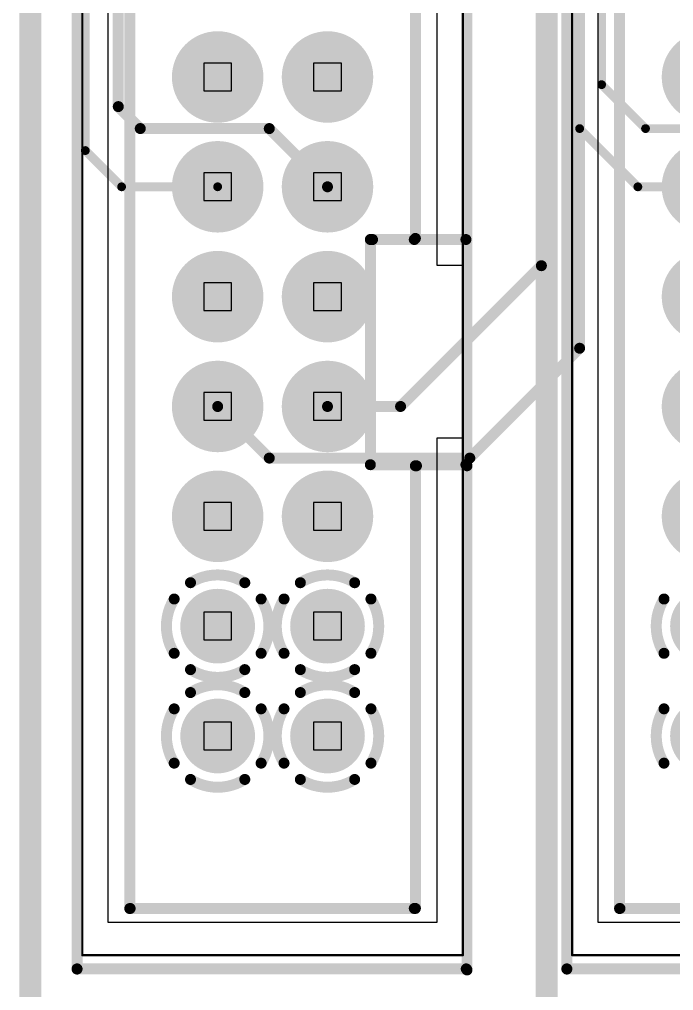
# Model space of a CAD drawing. Extents: x 11.67 to 17.2, y 3.98 to 12.28.
# Drawn here: x 14.426 to 15.021, y 4.496 to 5.38 of the extents above; entities that cross this region are included whole.
import ezdxf

# ---------------------------------------------------------------- set-up
doc = ezdxf.new("R2010")
doc.units = 0
doc.layers.get('0').update_dxf_attribs({"linetype": 'CONTINUOUS'})
for name, color, linetype in [('BOTTOMLAYER', 5, 'CONTINUOUS'), ('BOTTOMOVERLAY', 54, 'CONTINUOUS'), ('BOTTOMSOLDER', 6, 'CONTINUOUS'), ('INTERNALPLANE1', 76, 'CONTINUOUS'), ('MECHANICAL2', 216, 'CONTINUOUS'), ('MECHANICAL6', 56, 'CONTINUOUS'), ('MECHANICAL9', 56, 'CONTINUOUS'), ('MIDLAYER1', 16, 'CONTINUOUS'), ('MULTILAYER', 9, 'CONTINUOUS'), ('TOPLAYER', 1, 'CONTINUOUS'), ('TOPSOLDER', 216, 'CONTINUOUS')]:
    doc.layers.add(name, color=color, linetype=linetype)

# ---------------------------------------------------------------- blocks, each defined once
blk = doc.blocks.new('IDC_TH_16P_P2_54_C3406_B_9')
at = {"layer": 'BOTTOMLAYER', "const_width": 0.03}
for points in [[(-0.265, 0.05, 1), (-0.235, 0.05, 1)], [(-0.265, 0.05, 1), (-0.235, 0.05, 1)], [(-0.165, 0.05, 1), (-0.135, 0.05, 1)], [(-0.165, 0.05, 1), (-0.135, 0.05, 1)], [(-0.065, 0.05, 1), (-0.035, 0.05, 1)], [(-0.065, 0.05, 1), (-0.035, 0.05, 1)], [(0.035, 0.05, 1), (0.065, 0.05, 1)], [(0.035, 0.05, 1), (0.065, 0.05, 1)], [(0.135, 0.05, 1), (0.165, 0.05, 1)], [(0.135, 0.05, 1), (0.165, 0.05, 1)], [(0.235, 0.05, 1), (0.265, 0.05, 1)], [(0.235, 0.05, 1), (0.265, 0.05, 1)], [(0.335, 0.05, 1), (0.365, 0.05, 1)], [(0.335, 0.05, 1), (0.365, 0.05, 1)], [(-0.265, -0.05, 1), (-0.235, -0.05, 1)], [(-0.265, -0.05, 1), (-0.235, -0.05, 1)], [(-0.165, -0.05, 1), (-0.135, -0.05, 1)], [(-0.165, -0.05, 1), (-0.135, -0.05, 1)], [(-0.065, -0.05, 1), (-0.035, -0.05, 1)], [(-0.065, -0.05, 1), (-0.035, -0.05, 1)], [(0.035, -0.05, 1), (0.065, -0.05, 1)], [(0.035, -0.05, 1), (0.065, -0.05, 1)], [(0.135, -0.05, 1), (0.165, -0.05, 1)], [(0.135, -0.05, 1), (0.165, -0.05, 1)], [(0.235, -0.05, 1), (0.265, -0.05, 1)], [(0.235, -0.05, 1), (0.265, -0.05, 1)], [(0.335, -0.05, 1), (0.365, -0.05, 1)], [(0.335, -0.05, 1), (0.365, -0.05, 1)]]:
    blk.add_lwpolyline(points, format="xyb", close=True, dxfattribs=at)
at = {"layer": 'BOTTOMOVERLAY', "const_width": 0.01}
for points in [[(0.56299, 0.177), (-0.5589, 0.177)], [(0.56299, 0.177), (-0.5589, 0.177)], [(-0.102, 0.091), (-0.102, 0.176)], [(-0.102, 0.091), (-0.102, 0.176)], [(0.103, 0.176), (0.104, 0.177)], [(0.103, 0.176), (0.104, 0.177)], [(0.103, 0.089), (0.103, 0.176)], [(0.103, 0.089), (0.103, 0.176)], [(0.562, -0.178), (0.562, 0.17633)], [(0.562, -0.178), (0.562, 0.17633)], [(-0.103, 0.13), (-0.505, 0.13)], [(-0.103, 0.13), (-0.505, 0.13)], [(-0.102, 0.129), (-0.103, 0.13)], [(-0.102, 0.129), (-0.103, 0.13)], [(0.104, 0.13), (0.104, 0.131)], [(0.104, 0.13), (0.104, 0.131)], [(0.507, 0.13), (0.104, 0.13)], [(0.507, 0.13), (0.104, 0.13)], [(0.507, -0.12966), (0.507, 0.129)], [(0.507, -0.12966), (0.507, 0.129)], [(0.103, 0.089), (-0.102, 0.089)], [(0.103, 0.089), (-0.102, 0.089)], [(0.50709, -0.13), (-0.50466, -0.13)], [(0.50709, -0.13), (-0.50466, -0.13)], [(0.5622, -0.178), (-0.5599, -0.178)], [(0.5622, -0.178), (-0.5599, -0.178)]]:
    blk.add_lwpolyline(points, dxfattribs=at)
at = {"layer": 'BOTTOMOVERLAY', "const_width": 0.005}
for points in [[(-0.1045, 0.176, 1), (-0.0995, 0.176, 1)], [(-0.1045, 0.176, 1), (-0.0995, 0.176, 1)], [(0.1005, 0.176, 1), (0.1055, 0.176, 1)], [(0.1005, 0.176, 1), (0.1055, 0.176, 1)], [(0.1005, 0.176, 1), (0.1055, 0.176, 1)], [(0.1005, 0.176, 1), (0.1055, 0.176, 1)], [(0.1015, 0.177, 1), (0.1065, 0.177, 1)], [(0.1015, 0.177, 1), (0.1065, 0.177, 1)], [(0.5595, 0.17633, 1), (0.5645, 0.17633, 1)], [(0.5595, 0.17633, 1), (0.5645, 0.17633, 1)], [(0.56049, 0.177, 1), (0.56549, 0.177, 1)], [(0.56049, 0.177, 1), (0.56549, 0.177, 1)], [(-0.1055, 0.13, 1), (-0.1005, 0.13, 1)], [(-0.1055, 0.13, 1), (-0.1005, 0.13, 1)], [(-0.1055, 0.13, 1), (-0.1005, 0.13, 1)], [(-0.1055, 0.13, 1), (-0.1005, 0.13, 1)], [(-0.1045, 0.129, 1), (-0.0995, 0.129, 1)], [(-0.1045, 0.129, 1), (-0.0995, 0.129, 1)], [(0.1015, 0.131, 1), (0.1065, 0.131, 1)], [(0.1015, 0.131, 1), (0.1065, 0.131, 1)], [(0.1015, 0.13, 1), (0.1065, 0.13, 1)], [(0.1015, 0.13, 1), (0.1065, 0.13, 1)], [(0.1015, 0.13, 1), (0.1065, 0.13, 1)], [(0.1015, 0.13, 1), (0.1065, 0.13, 1)], [(0.5045, 0.13, 1), (0.5095, 0.13, 1)], [(0.5045, 0.13, 1), (0.5095, 0.13, 1)], [(0.5045, 0.129, 1), (0.5095, 0.129, 1)], [(0.5045, 0.129, 1), (0.5095, 0.129, 1)], [(-0.1045, 0.091, 1), (-0.0995, 0.091, 1)], [(-0.1045, 0.091, 1), (-0.0995, 0.091, 1)], [(-0.1045, 0.089, 1), (-0.0995, 0.089, 1)], [(-0.1045, 0.089, 1), (-0.0995, 0.089, 1)], [(0.1005, 0.089, 1), (0.1055, 0.089, 1)], [(0.1005, 0.089, 1), (0.1055, 0.089, 1)], [(0.1005, 0.089, 1), (0.1055, 0.089, 1)], [(0.1005, 0.089, 1), (0.1055, 0.089, 1)], [(0.5045, -0.12966, 1), (0.5095, -0.12966, 1)], [(0.5045, -0.12966, 1), (0.5095, -0.12966, 1)], [(0.50459, -0.13, 1), (0.50959, -0.13, 1)], [(0.50459, -0.13, 1), (0.50959, -0.13, 1)], [(0.5595, -0.178, 1), (0.5645, -0.178, 1)], [(0.5595, -0.178, 1), (0.5645, -0.178, 1)], [(0.5597, -0.178, 1), (0.5647, -0.178, 1)], [(0.5597, -0.178, 1), (0.5647, -0.178, 1)]]:
    blk.add_lwpolyline(points, format="xyb", close=True, dxfattribs=at)
at = {"layer": 'BOTTOMSOLDER', "const_width": 0.034}
for points in [[(-0.267, 0.05, 1), (-0.233, 0.05, 1)], [(-0.267, 0.05, 1), (-0.233, 0.05, 1)], [(-0.167, 0.05, 1), (-0.133, 0.05, 1)], [(-0.167, 0.05, 1), (-0.133, 0.05, 1)], [(-0.067, 0.05, 1), (-0.033, 0.05, 1)], [(-0.067, 0.05, 1), (-0.033, 0.05, 1)], [(0.033, 0.05, 1), (0.067, 0.05, 1)], [(0.033, 0.05, 1), (0.067, 0.05, 1)], [(0.133, 0.05, 1), (0.167, 0.05, 1)], [(0.133, 0.05, 1), (0.167, 0.05, 1)], [(0.233, 0.05, 1), (0.267, 0.05, 1)], [(0.233, 0.05, 1), (0.267, 0.05, 1)], [(0.333, 0.05, 1), (0.367, 0.05, 1)], [(0.333, 0.05, 1), (0.367, 0.05, 1)], [(-0.267, -0.05, 1), (-0.233, -0.05, 1)], [(-0.267, -0.05, 1), (-0.233, -0.05, 1)], [(-0.167, -0.05, 1), (-0.133, -0.05, 1)], [(-0.167, -0.05, 1), (-0.133, -0.05, 1)], [(-0.067, -0.05, 1), (-0.033, -0.05, 1)], [(-0.067, -0.05, 1), (-0.033, -0.05, 1)], [(0.033, -0.05, 1), (0.067, -0.05, 1)], [(0.033, -0.05, 1), (0.067, -0.05, 1)], [(0.133, -0.05, 1), (0.167, -0.05, 1)], [(0.133, -0.05, 1), (0.167, -0.05, 1)], [(0.233, -0.05, 1), (0.267, -0.05, 1)], [(0.233, -0.05, 1), (0.267, -0.05, 1)], [(0.333, -0.05, 1), (0.367, -0.05, 1)], [(0.333, -0.05, 1), (0.367, -0.05, 1)]]:
    blk.add_lwpolyline(points, format="xyb", close=True, dxfattribs=at)
at = {"layer": 'INTERNALPLANE1', "const_width": 0.01}
for points in [[(0.22528, 0.08956, -0.286745), (0.27472, 0.08956)], [(0.22528, 0.08956, -0.286745), (0.27472, 0.08956)], [(0.32528, 0.08956, -0.286745), (0.37472, 0.08956)], [(0.32528, 0.08956, -0.286745), (0.37472, 0.08956)], [(0.21044, 0.02528, -0.286745), (0.21044, 0.07472)], [(0.21044, 0.02528, -0.286745), (0.21044, 0.07472)], [(0.28956, 0.07472, -0.286745), (0.28956, 0.02528)], [(0.28956, 0.07472, -0.286745), (0.28956, 0.02528)], [(0.31044, 0.02528, -0.286745), (0.31044, 0.07472)], [(0.31044, 0.02528, -0.286745), (0.31044, 0.07472)], [(0.38956, 0.07472, -0.286745), (0.38956, 0.02528)], [(0.38956, 0.07472, -0.286745), (0.38956, 0.02528)], [(0.27472, 0.01044, -0.286745), (0.22528, 0.01044)], [(0.27472, 0.01044, -0.286745), (0.22528, 0.01044)], [(0.37472, 0.01044, -0.286745), (0.32528, 0.01044)], [(0.37472, 0.01044, -0.286745), (0.32528, 0.01044)], [(0.22528, -0.01044, -0.286745), (0.27472, -0.01044)], [(0.22528, -0.01044, -0.286745), (0.27472, -0.01044)], [(0.32528, -0.01044, -0.286745), (0.37472, -0.01044)], [(0.32528, -0.01044, -0.286745), (0.37472, -0.01044)], [(0.21044, -0.07472, -0.286745), (0.21044, -0.02528)], [(0.21044, -0.07472, -0.286745), (0.21044, -0.02528)], [(0.28956, -0.02528, -0.286745), (0.28956, -0.07472)], [(0.28956, -0.02528, -0.286745), (0.28956, -0.07472)], [(0.31044, -0.07472, -0.286745), (0.31044, -0.02528)], [(0.31044, -0.07472, -0.286745), (0.31044, -0.02528)], [(0.38956, -0.02528, -0.286745), (0.38956, -0.07472)], [(0.38956, -0.02528, -0.286745), (0.38956, -0.07472)], [(0.27472, -0.08956, -0.286745), (0.22528, -0.08956)], [(0.27472, -0.08956, -0.286745), (0.22528, -0.08956)], [(0.37472, -0.08956, -0.286745), (0.32528, -0.08956)], [(0.37472, -0.08956, -0.286745), (0.32528, -0.08956)]]:
    blk.add_lwpolyline(points, format="xyb", dxfattribs=at)
at = {"layer": 'INTERNALPLANE1'}
for points, const_width in [([(-0.27082, 0.05, 1), (-0.22917, 0.05, 1)], 0.04165), ([(-0.27082, 0.05, 1), (-0.22917, 0.05, 1)], 0.04165), ([(-0.17083, 0.05, 1), (-0.12918, 0.05, 1)], 0.04165), ([(-0.17083, 0.05, 1), (-0.12918, 0.05, 1)], 0.04165), ([(-0.07082, 0.05, 1), (-0.02917, 0.05, 1)], 0.04165), ([(-0.07082, 0.05, 1), (-0.02917, 0.05, 1)], 0.04165), ([(0.02917, 0.05, 1), (0.07082, 0.05, 1)], 0.04165), ([(0.02917, 0.05, 1), (0.07082, 0.05, 1)], 0.04165), ([(0.12918, 0.05, 1), (0.17083, 0.05, 1)], 0.04165), ([(0.12918, 0.05, 1), (0.17083, 0.05, 1)], 0.04165), ([(0.22278, 0.08956, 1), (0.22778, 0.08956, 1)], 0.005), ([(0.22278, 0.08956, 1), (0.22778, 0.08956, 1)], 0.005), ([(0.27222, 0.08956, 1), (0.27722, 0.08956, 1)], 0.005), ([(0.27222, 0.08956, 1), (0.27722, 0.08956, 1)], 0.005), ([(0.32278, 0.08956, 1), (0.32778, 0.08956, 1)], 0.005), ([(0.32278, 0.08956, 1), (0.32778, 0.08956, 1)], 0.005), ([(0.37222, 0.08956, 1), (0.37722, 0.08956, 1)], 0.005), ([(0.37222, 0.08956, 1), (0.37722, 0.08956, 1)], 0.005), ([(0.20794, 0.07472, 1), (0.21294, 0.07472, 1)], 0.005), ([(0.20794, 0.07472, 1), (0.21294, 0.07472, 1)], 0.005), ([(0.28706, 0.07472, 1), (0.29206, 0.07472, 1)], 0.005), ([(0.28706, 0.07472, 1), (0.29206, 0.07472, 1)], 0.005), ([(0.30794, 0.07472, 1), (0.31294, 0.07472, 1)], 0.005), ([(0.30794, 0.07472, 1), (0.31294, 0.07472, 1)], 0.005), ([(0.38706, 0.07472, 1), (0.39206, 0.07472, 1)], 0.005), ([(0.38706, 0.07472, 1), (0.39206, 0.07472, 1)], 0.005), ([(0.20794, 0.02528, 1), (0.21294, 0.02528, 1)], 0.005), ([(0.20794, 0.02528, 1), (0.21294, 0.02528, 1)], 0.005), ([(0.28706, 0.02528, 1), (0.29206, 0.02528, 1)], 0.005), ([(0.28706, 0.02528, 1), (0.29206, 0.02528, 1)], 0.005), ([(0.30794, 0.02528, 1), (0.31294, 0.02528, 1)], 0.005), ([(0.30794, 0.02528, 1), (0.31294, 0.02528, 1)], 0.005), ([(0.38706, 0.02528, 1), (0.39206, 0.02528, 1)], 0.005), ([(0.38706, 0.02528, 1), (0.39206, 0.02528, 1)], 0.005), ([(0.22278, 0.01044, 1), (0.22778, 0.01044, 1)], 0.005), ([(0.22278, 0.01044, 1), (0.22778, 0.01044, 1)], 0.005), ([(0.27222, 0.01044, 1), (0.27722, 0.01044, 1)], 0.005), ([(0.27222, 0.01044, 1), (0.27722, 0.01044, 1)], 0.005), ([(0.32278, 0.01044, 1), (0.32778, 0.01044, 1)], 0.005), ([(0.32278, 0.01044, 1), (0.32778, 0.01044, 1)], 0.005), ([(0.37222, 0.01044, 1), (0.37722, 0.01044, 1)], 0.005), ([(0.37222, 0.01044, 1), (0.37722, 0.01044, 1)], 0.005), ([(-0.27082, -0.05, 1), (-0.22917, -0.05, 1)], 0.04165), ([(-0.27082, -0.05, 1), (-0.22917, -0.05, 1)], 0.04165), ([(-0.17083, -0.05, 1), (-0.12918, -0.05, 1)], 0.04165), ([(-0.17083, -0.05, 1), (-0.12918, -0.05, 1)], 0.04165), ([(-0.07082, -0.05, 1), (-0.02917, -0.05, 1)], 0.04165), ([(-0.07082, -0.05, 1), (-0.02917, -0.05, 1)], 0.04165), ([(0.02917, -0.05, 1), (0.07082, -0.05, 1)], 0.04165), ([(0.02917, -0.05, 1), (0.07082, -0.05, 1)], 0.04165), ([(0.12918, -0.05, 1), (0.17083, -0.05, 1)], 0.04165), ([(0.12918, -0.05, 1), (0.17083, -0.05, 1)], 0.04165), ([(0.22278, -0.01044, 1), (0.22778, -0.01044, 1)], 0.005), ([(0.22278, -0.01044, 1), (0.22778, -0.01044, 1)], 0.005), ([(0.27222, -0.01044, 1), (0.27722, -0.01044, 1)], 0.005), ([(0.27222, -0.01044, 1), (0.27722, -0.01044, 1)], 0.005), ([(0.32278, -0.01044, 1), (0.32778, -0.01044, 1)], 0.005), ([(0.32278, -0.01044, 1), (0.32778, -0.01044, 1)], 0.005), ([(0.37222, -0.01044, 1), (0.37722, -0.01044, 1)], 0.005), ([(0.37222, -0.01044, 1), (0.37722, -0.01044, 1)], 0.005), ([(0.20794, -0.02528, 1), (0.21294, -0.02528, 1)], 0.005), ([(0.20794, -0.02528, 1), (0.21294, -0.02528, 1)], 0.005), ([(0.28706, -0.02528, 1), (0.29206, -0.02528, 1)], 0.005), ([(0.28706, -0.02528, 1), (0.29206, -0.02528, 1)], 0.005), ([(0.30794, -0.02528, 1), (0.31294, -0.02528, 1)], 0.005), ([(0.30794, -0.02528, 1), (0.31294, -0.02528, 1)], 0.005), ([(0.38706, -0.02528, 1), (0.39206, -0.02528, 1)], 0.005), ([(0.38706, -0.02528, 1), (0.39206, -0.02528, 1)], 0.005), ([(0.20794, -0.07472, 1), (0.21294, -0.07472, 1)], 0.005), ([(0.20794, -0.07472, 1), (0.21294, -0.07472, 1)], 0.005), ([(0.28706, -0.07472, 1), (0.29206, -0.07472, 1)], 0.005), ([(0.28706, -0.07472, 1), (0.29206, -0.07472, 1)], 0.005), ([(0.30794, -0.07472, 1), (0.31294, -0.07472, 1)], 0.005), ([(0.30794, -0.07472, 1), (0.31294, -0.07472, 1)], 0.005), ([(0.38706, -0.07472, 1), (0.39206, -0.07472, 1)], 0.005), ([(0.38706, -0.07472, 1), (0.39206, -0.07472, 1)], 0.005), ([(0.22278, -0.08956, 1), (0.22778, -0.08956, 1)], 0.005), ([(0.22278, -0.08956, 1), (0.22778, -0.08956, 1)], 0.005), ([(0.27222, -0.08956, 1), (0.27722, -0.08956, 1)], 0.005), ([(0.27222, -0.08956, 1), (0.27722, -0.08956, 1)], 0.005), ([(0.32278, -0.08956, 1), (0.32778, -0.08956, 1)], 0.005), ([(0.32278, -0.08956, 1), (0.32778, -0.08956, 1)], 0.005), ([(0.37222, -0.08956, 1), (0.37722, -0.08956, 1)], 0.005), ([(0.37222, -0.08956, 1), (0.37722, -0.08956, 1)], 0.005)]:
    blk.add_lwpolyline(points, format="xyb", close=True, dxfattribs=dict(at, const_width=const_width))
at = {"layer": 'MECHANICAL2'}
for p, q in [((-0.07874, 0.17323), (-0.54961, 0.17323)), ((-0.07874, 0.17323), (-0.54961, 0.17323)), ((-0.07874, 0.14961), (-0.07874, 0.17323)), ((-0.07874, 0.14961), (-0.07874, 0.17323)), ((0.54961, 0.17323), (0.07874, 0.17323)), ((0.07874, 0.17323), (0.07874, 0.14961)), ((0.54961, 0.17323), (0.07874, 0.17323)), ((0.07874, 0.17323), (0.07874, 0.14961)), ((0.54961, -0.17323), (0.54961, 0.17323)), ((0.54961, -0.17323), (0.54961, 0.17323)), ((-0.51968, 0.14961), (-0.07874, 0.14961)), ((-0.51968, 0.14961), (-0.07874, 0.14961)), ((0.07874, 0.14961), (0.51968, 0.14961)), ((0.07874, 0.14961), (0.51968, 0.14961)), ((0.51968, 0.14961), (0.51968, -0.14961)), ((0.51968, 0.14961), (0.51968, -0.14961)), ((0.51968, -0.14961), (-0.51968, -0.14961)), ((0.51968, -0.14961), (-0.51968, -0.14961)), ((-0.54961, -0.17323), (0.54961, -0.17323)), ((-0.54961, -0.17323), (0.54961, -0.17323))]:
    blk.add_line(p, q, dxfattribs=at)
at = {"layer": 'MECHANICAL6', "const_width": 0.002}
for points in [[(0.54961, 0.17323), (-0.54961, 0.17323)], [(0.54961, 0.17323), (-0.54961, 0.17323)], [(0.54961, -0.17323), (0.54961, 0.17323)], [(0.54961, -0.17323), (0.54961, 0.17323)], [(0.54961, -0.17323), (-0.54961, -0.17323)], [(0.54961, -0.17323), (-0.54961, -0.17323)]]:
    blk.add_lwpolyline(points, dxfattribs=at)
at = {"layer": 'MECHANICAL6', "const_width": 0.001}
for points in [[(0.54911, 0.17323, 1), (0.55011, 0.17323, 1)], [(0.54911, 0.17323, 1), (0.55011, 0.17323, 1)], [(0.54911, 0.17323, 1), (0.55011, 0.17323, 1)], [(0.54911, 0.17323, 1), (0.55011, 0.17323, 1)], [(0.54911, -0.17323, 1), (0.55011, -0.17323, 1)], [(0.54911, -0.17323, 1), (0.55011, -0.17323, 1)], [(0.54911, -0.17323, 1), (0.55011, -0.17323, 1)], [(0.54911, -0.17323, 1), (0.55011, -0.17323, 1)]]:
    blk.add_lwpolyline(points, format="xyb", close=True, dxfattribs=at)
at = {"layer": 'MECHANICAL9'}
for p, q in [((-0.2626, 0.0626), (-0.2626, 0.0374)), ((-0.2374, 0.0626), (-0.2626, 0.0626)), ((-0.2626, 0.0626), (-0.2626, 0.0374)), ((-0.2374, 0.0626), (-0.2626, 0.0626)), ((-0.2374, 0.0374), (-0.2374, 0.0626)), ((-0.2374, 0.0374), (-0.2374, 0.0626)), ((-0.1626, 0.0626), (-0.1626, 0.0374)), ((-0.1374, 0.0626), (-0.1626, 0.0626)), ((-0.1626, 0.0626), (-0.1626, 0.0374)), ((-0.1374, 0.0626), (-0.1626, 0.0626)), ((-0.1374, 0.0374), (-0.1374, 0.0626)), ((-0.1374, 0.0374), (-0.1374, 0.0626)), ((-0.0626, 0.0626), (-0.0626, 0.0374)), ((-0.0374, 0.0626), (-0.0626, 0.0626)), ((-0.0626, 0.0626), (-0.0626, 0.0374)), ((-0.0374, 0.0626), (-0.0626, 0.0626)), ((-0.0374, 0.0374), (-0.0374, 0.0626)), ((-0.0374, 0.0374), (-0.0374, 0.0626)), ((0.0374, 0.0626), (0.0374, 0.0374)), ((0.0626, 0.0626), (0.0374, 0.0626)), ((0.0374, 0.0626), (0.0374, 0.0374)), ((0.0626, 0.0626), (0.0374, 0.0626)), ((0.0626, 0.0374), (0.0626, 0.0626)), ((0.0626, 0.0374), (0.0626, 0.0626)), ((0.1374, 0.0626), (0.1374, 0.0374)), ((0.1626, 0.0626), (0.1374, 0.0626)), ((0.1374, 0.0626), (0.1374, 0.0374)), ((0.1626, 0.0626), (0.1374, 0.0626)), ((0.1626, 0.0374), (0.1626, 0.0626)), ((0.1626, 0.0374), (0.1626, 0.0626)), ((0.2374, 0.0626), (0.2374, 0.0374)), ((0.2626, 0.0626), (0.2374, 0.0626)), ((0.2374, 0.0626), (0.2374, 0.0374)), ((0.2626, 0.0626), (0.2374, 0.0626)), ((0.2626, 0.0374), (0.2626, 0.0626)), ((0.2626, 0.0374), (0.2626, 0.0626)), ((0.3374, 0.0626), (0.3374, 0.0374)), ((0.3626, 0.0626), (0.3374, 0.0626)), ((0.3374, 0.0626), (0.3374, 0.0374)), ((0.3626, 0.0626), (0.3374, 0.0626)), ((0.3626, 0.0374), (0.3626, 0.0626)), ((0.3626, 0.0374), (0.3626, 0.0626)), ((-0.2626, 0.0374), (-0.2374, 0.0374)), ((-0.2626, 0.0374), (-0.2374, 0.0374)), ((-0.1626, 0.0374), (-0.1374, 0.0374)), ((-0.1626, 0.0374), (-0.1374, 0.0374)), ((-0.0626, 0.0374), (-0.0374, 0.0374)), ((-0.0626, 0.0374), (-0.0374, 0.0374)), ((0.0374, 0.0374), (0.0626, 0.0374)), ((0.0374, 0.0374), (0.0626, 0.0374)), ((0.1374, 0.0374), (0.1626, 0.0374)), ((0.1374, 0.0374), (0.1626, 0.0374)), ((0.2374, 0.0374), (0.2626, 0.0374)), ((0.2374, 0.0374), (0.2626, 0.0374)), ((0.3374, 0.0374), (0.3626, 0.0374)), ((0.3374, 0.0374), (0.3626, 0.0374)), ((-0.2626, -0.0374), (-0.2626, -0.0626)), ((-0.2374, -0.0374), (-0.2626, -0.0374)), ((-0.2626, -0.0374), (-0.2626, -0.0626)), ((-0.2374, -0.0374), (-0.2626, -0.0374)), ((-0.2374, -0.0626), (-0.2374, -0.0374)), ((-0.2374, -0.0626), (-0.2374, -0.0374)), ((-0.1626, -0.0374), (-0.1626, -0.0626)), ((-0.1374, -0.0374), (-0.1626, -0.0374)), ((-0.1626, -0.0374), (-0.1626, -0.0626)), ((-0.1374, -0.0374), (-0.1626, -0.0374)), ((-0.1374, -0.0626), (-0.1374, -0.0374)), ((-0.1374, -0.0626), (-0.1374, -0.0374)), ((-0.0626, -0.0374), (-0.0626, -0.0626)), ((-0.0374, -0.0374), (-0.0626, -0.0374)), ((-0.0626, -0.0374), (-0.0626, -0.0626)), ((-0.0374, -0.0374), (-0.0626, -0.0374)), ((-0.0374, -0.0626), (-0.0374, -0.0374)), ((-0.0374, -0.0626), (-0.0374, -0.0374)), ((0.0374, -0.0374), (0.0374, -0.0626)), ((0.0626, -0.0374), (0.0374, -0.0374)), ((0.0374, -0.0374), (0.0374, -0.0626)), ((0.0626, -0.0374), (0.0374, -0.0374)), ((0.0626, -0.0626), (0.0626, -0.0374)), ((0.0626, -0.0626), (0.0626, -0.0374)), ((0.1374, -0.0374), (0.1374, -0.0626)), ((0.1626, -0.0374), (0.1374, -0.0374)), ((0.1374, -0.0374), (0.1374, -0.0626)), ((0.1626, -0.0374), (0.1374, -0.0374)), ((0.1626, -0.0626), (0.1626, -0.0374)), ((0.1626, -0.0626), (0.1626, -0.0374)), ((0.2374, -0.0374), (0.2374, -0.0626)), ((0.2626, -0.0374), (0.2374, -0.0374)), ((0.2374, -0.0374), (0.2374, -0.0626)), ((0.2626, -0.0374), (0.2374, -0.0374)), ((0.2626, -0.0626), (0.2626, -0.0374)), ((0.2626, -0.0626), (0.2626, -0.0374)), ((0.3374, -0.0374), (0.3374, -0.0626)), ((0.3626, -0.0374), (0.3374, -0.0374)), ((0.3374, -0.0374), (0.3374, -0.0626)), ((0.3626, -0.0374), (0.3374, -0.0374)), ((0.3626, -0.0626), (0.3626, -0.0374)), ((0.3626, -0.0626), (0.3626, -0.0374)), ((-0.2626, -0.0626), (-0.2374, -0.0626)), ((-0.2626, -0.0626), (-0.2374, -0.0626)), ((-0.1626, -0.0626), (-0.1374, -0.0626)), ((-0.1626, -0.0626), (-0.1374, -0.0626)), ((-0.0626, -0.0626), (-0.0374, -0.0626)), ((-0.0626, -0.0626), (-0.0374, -0.0626)), ((0.0374, -0.0626), (0.0626, -0.0626)), ((0.0374, -0.0626), (0.0626, -0.0626)), ((0.1374, -0.0626), (0.1626, -0.0626)), ((0.1374, -0.0626), (0.1626, -0.0626)), ((0.2374, -0.0626), (0.2626, -0.0626)), ((0.2374, -0.0626), (0.2626, -0.0626)), ((0.3374, -0.0626), (0.3626, -0.0626)), ((0.3374, -0.0626), (0.3626, -0.0626))]:
    blk.add_line(p, q, dxfattribs=at)
at = {"layer": 'MIDLAYER1', "const_width": 0.03}
for points in [[(-0.265, 0.05, 1), (-0.235, 0.05, 1)], [(-0.265, 0.05, 1), (-0.235, 0.05, 1)], [(-0.165, 0.05, 1), (-0.135, 0.05, 1)], [(-0.165, 0.05, 1), (-0.135, 0.05, 1)], [(-0.065, 0.05, 1), (-0.035, 0.05, 1)], [(-0.065, 0.05, 1), (-0.035, 0.05, 1)], [(0.035, 0.05, 1), (0.065, 0.05, 1)], [(0.035, 0.05, 1), (0.065, 0.05, 1)], [(0.135, 0.05, 1), (0.165, 0.05, 1)], [(0.135, 0.05, 1), (0.165, 0.05, 1)], [(0.235, 0.05, 1), (0.265, 0.05, 1)], [(0.235, 0.05, 1), (0.265, 0.05, 1)], [(0.335, 0.05, 1), (0.365, 0.05, 1)], [(0.335, 0.05, 1), (0.365, 0.05, 1)], [(-0.265, -0.05, 1), (-0.235, -0.05, 1)], [(-0.265, -0.05, 1), (-0.235, -0.05, 1)], [(-0.165, -0.05, 1), (-0.135, -0.05, 1)], [(-0.165, -0.05, 1), (-0.135, -0.05, 1)], [(-0.065, -0.05, 1), (-0.035, -0.05, 1)], [(-0.065, -0.05, 1), (-0.035, -0.05, 1)], [(0.035, -0.05, 1), (0.065, -0.05, 1)], [(0.035, -0.05, 1), (0.065, -0.05, 1)], [(0.135, -0.05, 1), (0.165, -0.05, 1)], [(0.135, -0.05, 1), (0.165, -0.05, 1)], [(0.235, -0.05, 1), (0.265, -0.05, 1)], [(0.235, -0.05, 1), (0.265, -0.05, 1)], [(0.335, -0.05, 1), (0.365, -0.05, 1)], [(0.335, -0.05, 1), (0.365, -0.05, 1)]]:
    blk.add_lwpolyline(points, format="xyb", close=True, dxfattribs=at)
at = {"layer": 'MULTILAYER', "const_width": 0.03}
for points in [[(-0.265, 0.05, 1), (-0.235, 0.05, 1)], [(-0.265, 0.05, 1), (-0.235, 0.05, 1)], [(-0.165, 0.05, 1), (-0.135, 0.05, 1)], [(-0.165, 0.05, 1), (-0.135, 0.05, 1)], [(-0.065, 0.05, 1), (-0.035, 0.05, 1)], [(-0.065, 0.05, 1), (-0.035, 0.05, 1)], [(0.035, 0.05, 1), (0.065, 0.05, 1)], [(0.035, 0.05, 1), (0.065, 0.05, 1)], [(0.135, 0.05, 1), (0.165, 0.05, 1)], [(0.135, 0.05, 1), (0.165, 0.05, 1)], [(0.235, 0.05, 1), (0.265, 0.05, 1)], [(0.235, 0.05, 1), (0.265, 0.05, 1)], [(0.335, 0.05, 1), (0.365, 0.05, 1)], [(0.335, 0.05, 1), (0.365, 0.05, 1)], [(-0.265, -0.05, 1), (-0.235, -0.05, 1)], [(-0.265, -0.05, 1), (-0.235, -0.05, 1)], [(-0.165, -0.05, 1), (-0.135, -0.05, 1)], [(-0.165, -0.05, 1), (-0.135, -0.05, 1)], [(-0.065, -0.05, 1), (-0.035, -0.05, 1)], [(-0.065, -0.05, 1), (-0.035, -0.05, 1)], [(0.035, -0.05, 1), (0.065, -0.05, 1)], [(0.035, -0.05, 1), (0.065, -0.05, 1)], [(0.135, -0.05, 1), (0.165, -0.05, 1)], [(0.135, -0.05, 1), (0.165, -0.05, 1)], [(0.235, -0.05, 1), (0.265, -0.05, 1)], [(0.235, -0.05, 1), (0.265, -0.05, 1)], [(0.335, -0.05, 1), (0.365, -0.05, 1)], [(0.335, -0.05, 1), (0.365, -0.05, 1)]]:
    blk.add_lwpolyline(points, format="xyb", close=True, dxfattribs=at)
at = {"layer": 'TOPLAYER', "const_width": 0.03}
for points in [[(-0.265, 0.05, 1), (-0.235, 0.05, 1)], [(-0.265, 0.05, 1), (-0.235, 0.05, 1)], [(-0.165, 0.05, 1), (-0.135, 0.05, 1)], [(-0.165, 0.05, 1), (-0.135, 0.05, 1)], [(-0.065, 0.05, 1), (-0.035, 0.05, 1)], [(-0.065, 0.05, 1), (-0.035, 0.05, 1)], [(0.035, 0.05, 1), (0.065, 0.05, 1)], [(0.035, 0.05, 1), (0.065, 0.05, 1)], [(0.135, 0.05, 1), (0.165, 0.05, 1)], [(0.135, 0.05, 1), (0.165, 0.05, 1)], [(0.235, 0.05, 1), (0.265, 0.05, 1)], [(0.235, 0.05, 1), (0.265, 0.05, 1)], [(0.335, 0.05, 1), (0.365, 0.05, 1)], [(0.335, 0.05, 1), (0.365, 0.05, 1)], [(-0.265, -0.05, 1), (-0.235, -0.05, 1)], [(-0.265, -0.05, 1), (-0.235, -0.05, 1)], [(-0.165, -0.05, 1), (-0.135, -0.05, 1)], [(-0.165, -0.05, 1), (-0.135, -0.05, 1)], [(-0.065, -0.05, 1), (-0.035, -0.05, 1)], [(-0.065, -0.05, 1), (-0.035, -0.05, 1)], [(0.035, -0.05, 1), (0.065, -0.05, 1)], [(0.035, -0.05, 1), (0.065, -0.05, 1)], [(0.135, -0.05, 1), (0.165, -0.05, 1)], [(0.135, -0.05, 1), (0.165, -0.05, 1)], [(0.235, -0.05, 1), (0.265, -0.05, 1)], [(0.235, -0.05, 1), (0.265, -0.05, 1)], [(0.335, -0.05, 1), (0.365, -0.05, 1)], [(0.335, -0.05, 1), (0.365, -0.05, 1)]]:
    blk.add_lwpolyline(points, format="xyb", close=True, dxfattribs=at)
at = {"layer": 'TOPSOLDER', "const_width": 0.034}
for points in [[(-0.267, 0.05, 1), (-0.233, 0.05, 1)], [(-0.267, 0.05, 1), (-0.233, 0.05, 1)], [(-0.167, 0.05, 1), (-0.133, 0.05, 1)], [(-0.167, 0.05, 1), (-0.133, 0.05, 1)], [(-0.067, 0.05, 1), (-0.033, 0.05, 1)], [(-0.067, 0.05, 1), (-0.033, 0.05, 1)], [(0.033, 0.05, 1), (0.067, 0.05, 1)], [(0.033, 0.05, 1), (0.067, 0.05, 1)], [(0.133, 0.05, 1), (0.167, 0.05, 1)], [(0.133, 0.05, 1), (0.167, 0.05, 1)], [(0.233, 0.05, 1), (0.267, 0.05, 1)], [(0.233, 0.05, 1), (0.267, 0.05, 1)], [(0.333, 0.05, 1), (0.367, 0.05, 1)], [(0.333, 0.05, 1), (0.367, 0.05, 1)], [(-0.267, -0.05, 1), (-0.233, -0.05, 1)], [(-0.267, -0.05, 1), (-0.233, -0.05, 1)], [(-0.167, -0.05, 1), (-0.133, -0.05, 1)], [(-0.167, -0.05, 1), (-0.133, -0.05, 1)], [(-0.067, -0.05, 1), (-0.033, -0.05, 1)], [(-0.067, -0.05, 1), (-0.033, -0.05, 1)], [(0.033, -0.05, 1), (0.067, -0.05, 1)], [(0.033, -0.05, 1), (0.067, -0.05, 1)], [(0.133, -0.05, 1), (0.167, -0.05, 1)], [(0.133, -0.05, 1), (0.167, -0.05, 1)], [(0.233, -0.05, 1), (0.267, -0.05, 1)], [(0.233, -0.05, 1), (0.267, -0.05, 1)], [(0.333, -0.05, 1), (0.367, -0.05, 1)], [(0.333, -0.05, 1), (0.367, -0.05, 1)]]:
    blk.add_lwpolyline(points, format="xyb", close=True, dxfattribs=at)
blk = doc.blocks.new('IDC_TH_16P_P2_54_C3406_B14')
at = {"layer": 'BOTTOMOVERLAY', "const_width": 0.01}
for points in [[(0.562, -0.178), (0.562, 0.17633)], [(0.507, -0.12966), (0.507, 0.129)], [(0.50709, -0.13), (-0.50466, -0.13)], [(0.5622, -0.178), (-0.5599, -0.178)]]:
    blk.add_lwpolyline(points, dxfattribs=at)
at = {"layer": 'BOTTOMOVERLAY', "const_width": 0.005}
for points in [[(0.5045, -0.12966, 1), (0.5095, -0.12966, 1)], [(0.50459, -0.13, 1), (0.50959, -0.13, 1)], [(0.5595, -0.178, 1), (0.5645, -0.178, 1)], [(0.5597, -0.178, 1), (0.5647, -0.178, 1)]]:
    blk.add_lwpolyline(points, format="xyb", close=True, dxfattribs=at)
at = {"layer": 'BOTTOMSOLDER', "const_width": 0.034}
for points in [[(-0.267, -0.05, 1), (-0.233, -0.05, 1)], [(-0.167, -0.05, 1), (-0.133, -0.05, 1)], [(-0.067, -0.05, 1), (-0.033, -0.05, 1)], [(0.033, -0.05, 1), (0.067, -0.05, 1)], [(0.133, -0.05, 1), (0.167, -0.05, 1)], [(0.233, -0.05, 1), (0.267, -0.05, 1)], [(0.333, -0.05, 1), (0.367, -0.05, 1)]]:
    blk.add_lwpolyline(points, format="xyb", close=True, dxfattribs=at)
at = {"layer": 'INTERNALPLANE1'}
for points, const_width in [([(-0.27082, -0.05, 1), (-0.22917, -0.05, 1)], 0.04165), ([(-0.17083, -0.05, 1), (-0.12918, -0.05, 1)], 0.04165), ([(-0.07082, -0.05, 1), (-0.02917, -0.05, 1)], 0.04165), ([(0.02917, -0.05, 1), (0.07082, -0.05, 1)], 0.04165), ([(0.12918, -0.05, 1), (0.17083, -0.05, 1)], 0.04165), ([(0.22278, -0.08956, 1), (0.22778, -0.08956, 1)], 0.005), ([(0.27222, -0.08956, 1), (0.27722, -0.08956, 1)], 0.005), ([(0.32278, -0.08956, 1), (0.32778, -0.08956, 1)], 0.005), ([(0.37222, -0.08956, 1), (0.37722, -0.08956, 1)], 0.005)]:
    blk.add_lwpolyline(points, format="xyb", close=True, dxfattribs=dict(at, const_width=const_width))
at = {"layer": 'INTERNALPLANE1', "const_width": 0.01}
for points in [[(0.27472, -0.08956, -0.286745), (0.22528, -0.08956)], [(0.37472, -0.08956, -0.286745), (0.32528, -0.08956)]]:
    blk.add_lwpolyline(points, format="xyb", dxfattribs=at)
at = {"layer": 'MECHANICAL2'}
for p, q in [((0.54961, -0.17323), (0.54961, 0.17323)), ((0.51968, 0.14961), (0.51968, -0.14961)), ((0.51968, -0.14961), (-0.51968, -0.14961)), ((-0.54961, -0.17323), (0.54961, -0.17323))]:
    blk.add_line(p, q, dxfattribs=at)
at = {"layer": 'MECHANICAL6', "const_width": 0.002}
for points in [[(0.54961, -0.17323), (0.54961, 0.17323)], [(0.54961, -0.17323), (-0.54961, -0.17323)]]:
    blk.add_lwpolyline(points, dxfattribs=at)
at = {"layer": 'MECHANICAL6', "const_width": 0.001}
blk.add_lwpolyline([(0.54911, -0.17323, 1), (0.55011, -0.17323, 1)], format="xyb", close=True, dxfattribs=at)
blk.add_lwpolyline([(0.54911, -0.17323, 1), (0.55011, -0.17323, 1)], format="xyb", close=True, dxfattribs=at)
at = {"layer": 'TOPSOLDER', "const_width": 0.034}
for points in [[(-0.267, -0.05, 1), (-0.233, -0.05, 1)], [(-0.167, -0.05, 1), (-0.133, -0.05, 1)], [(-0.067, -0.05, 1), (-0.033, -0.05, 1)], [(0.033, -0.05, 1), (0.067, -0.05, 1)], [(0.133, -0.05, 1), (0.167, -0.05, 1)], [(0.233, -0.05, 1), (0.267, -0.05, 1)], [(0.333, -0.05, 1), (0.367, -0.05, 1)]]:
    blk.add_lwpolyline(points, format="xyb", close=True, dxfattribs=at)

msp = doc.modelspace()

# ---------------------------------------------------------------- linework, layer by layer
at = {"layer": 'BOTTOMLAYER'}
for points, const_width in [([(14.93596, 5.081), (14.93596, 7.19939)], 0.01), ([(14.90113, 5.15617), (14.90113, 7.19091)], 0.01), ([(14.48596, 5.261), (14.48596, 5.811)], 0.008), ([(14.51596, 5.301), (14.51596, 5.761)], 0.01), ([(14.51596, 5.301), (14.53596, 5.281)], 0.01), ([(14.53596, 5.281), (14.65342, 5.281)], 0.01), ([(14.65342, 5.281), (14.70643, 5.22799)], 0.01), ([(14.48596, 5.261), (14.51897, 5.22799)], 0.008), ([(14.51897, 5.22799), (14.60643, 5.22799)], 0.008), ([(14.77295, 5.02799), (14.90113, 5.15617)], 0.01), ([(14.83596, 4.981), (14.93596, 5.081)], 0.01), ([(14.60643, 5.02799), (14.65342, 4.981)], 0.01), ([(14.70643, 5.02799), (14.77295, 5.02799)], 0.01), ([(14.65342, 4.981), (14.83596, 4.981)], 0.01)]:
    msp.add_lwpolyline(points, dxfattribs=dict(at, const_width=const_width))
for points, const_width in [([(14.51346, 5.301, 1), (14.51846, 5.301, 1)], 0.005), ([(14.51346, 5.301, 1), (14.51846, 5.301, 1)], 0.005), ([(14.53346, 5.281, 1), (14.53846, 5.281, 1)], 0.005), ([(14.53346, 5.281, 1), (14.53846, 5.281, 1)], 0.005), ([(14.65092, 5.281, 1), (14.65592, 5.281, 1)], 0.005), ([(14.65092, 5.281, 1), (14.65592, 5.281, 1)], 0.005), ([(14.48396, 5.261, 1), (14.48796, 5.261, 1)], 0.004), ([(14.48396, 5.261, 1), (14.48796, 5.261, 1)], 0.004), ([(14.51697, 5.22799, 1), (14.52097, 5.22799, 1)], 0.004), ([(14.51697, 5.22799, 1), (14.52097, 5.22799, 1)], 0.004), ([(14.60443, 5.22799, 1), (14.60843, 5.22799, 1)], 0.004), ([(14.70393, 5.22799, 1), (14.70893, 5.22799, 1)], 0.005), ([(14.89863, 5.15617, 1), (14.90363, 5.15617, 1)], 0.005), ([(14.89863, 5.15617, 1), (14.90363, 5.15617, 1)], 0.005), ([(14.93346, 5.081, 1), (14.93846, 5.081, 1)], 0.005), ([(14.93346, 5.081, 1), (14.93846, 5.081, 1)], 0.005), ([(14.60393, 5.02799, 1), (14.60893, 5.02799, 1)], 0.005), ([(14.70393, 5.02799, 1), (14.70893, 5.02799, 1)], 0.005), ([(14.77045, 5.02799, 1), (14.77545, 5.02799, 1)], 0.005), ([(14.77045, 5.02799, 1), (14.77545, 5.02799, 1)], 0.005), ([(14.65092, 4.981, 1), (14.65592, 4.981, 1)], 0.005), ([(14.65092, 4.981, 1), (14.65592, 4.981, 1)], 0.005), ([(14.83346, 4.981, 1), (14.83846, 4.981, 1)], 0.005), ([(14.83346, 4.981, 1), (14.83846, 4.981, 1)], 0.005)]:
    msp.add_lwpolyline(points, format="xyb", close=True, dxfattribs=dict(at, const_width=const_width))
at = {"layer": 'INTERNALPLANE1', "const_width": 0.02}
for points in [[(14.90596, 4.01202), (14.90596, 7.401)], [(14.43596, 4.01202), (14.43596, 5.801)]]:
    msp.add_lwpolyline(points, dxfattribs=at)
at = {"layer": 'MIDLAYER1', "const_width": 0.008}
for points in [[(14.95596, 5.321), (14.95596, 7.3269)], [(14.93596, 5.281), (14.93596, 7.3069)], [(14.95596, 5.321), (14.99596, 5.281)], [(14.93596, 5.281), (14.98897, 5.22799)], [(14.99596, 5.281), (15.09933, 5.281)], [(14.98897, 5.22799), (15.05234, 5.22799)]]:
    msp.add_lwpolyline(points, dxfattribs=at)
at = {"layer": 'MIDLAYER1', "const_width": 0.004}
for points in [[(14.95396, 5.321, 1), (14.95796, 5.321, 1)], [(14.95396, 5.321, 1), (14.95796, 5.321, 1)], [(14.93396, 5.281, 1), (14.93796, 5.281, 1)], [(14.93396, 5.281, 1), (14.93796, 5.281, 1)], [(14.99396, 5.281, 1), (14.99796, 5.281, 1)], [(14.99396, 5.281, 1), (14.99796, 5.281, 1)], [(14.98697, 5.22799, 1), (14.99097, 5.22799, 1)], [(14.98697, 5.22799, 1), (14.99097, 5.22799, 1)]]:
    msp.add_lwpolyline(points, format="xyb", close=True, dxfattribs=at)

# ---------------------------------------------------------------- block references
at = {"rotation": 270}
for name, p in [('IDC_TH_16P_P2_54_C3406_B_9', (14.65643, 5.07799)), ('IDC_TH_16P_P2_54_C3406_B14', (15.10234, 5.07799))]:
    msp.add_blockref(name, p, dxfattribs=at)

doc.saveas('drawing.dxf')
